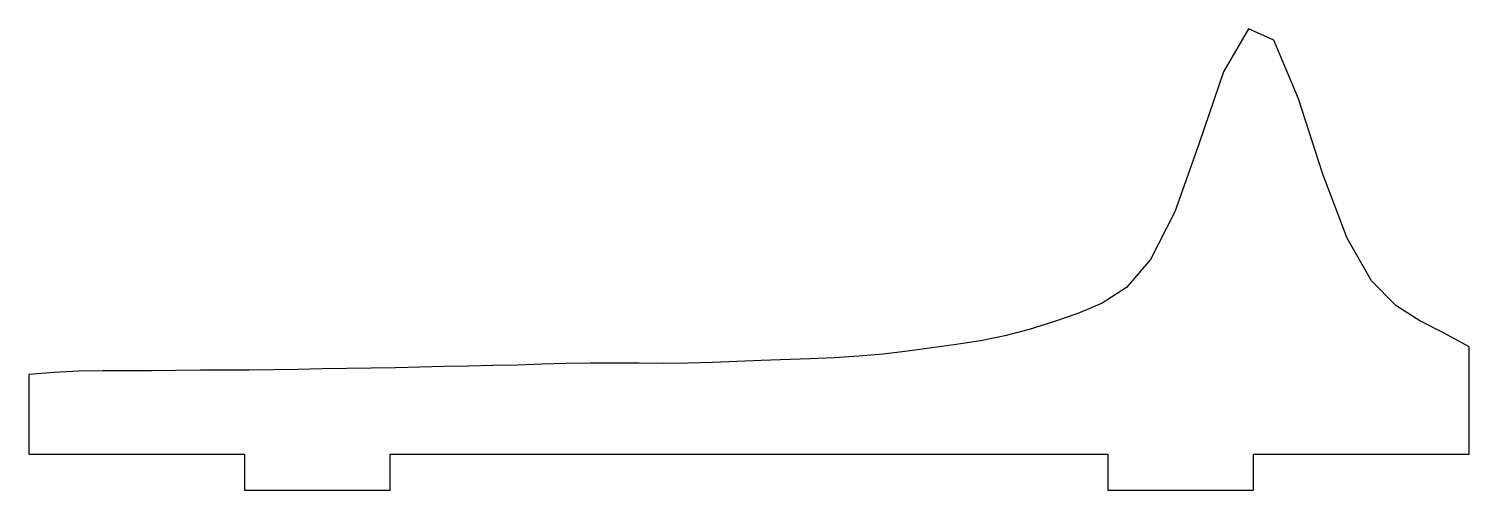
# Model space of a CAD drawing. Header units: metres. Extents: x 0 to 120, y -3 to 35.
import ezdxf

# ---------------------------------------------------------------- set-up
doc = ezdxf.new("R2010")
doc.units = ezdxf.units.M

msp = doc.modelspace()

# ---------------------------------------------------------------- linework, layer by layer
for p, q in [((101.66, 35.4), (99.59, 31.81)), ((103.79, 34.44), (101.66, 35.4)), ((105.83, 29.56), (103.79, 34.44)), ((99.59, 31.81), (97.56, 25.85)), ((107.87, 23.28), (105.83, 29.56)), ((97.56, 25.85), (95.52, 20.14)), ((109.9, 17.94), (107.87, 23.28)), ((95.52, 20.14), (93.5, 16.15)), ((111.92, 14.39), (109.9, 17.94)), ((93.5, 16.15), (91.48, 13.83)), ((91.48, 13.83), (89.46, 12.53)), ((113.95, 12.32), (111.92, 14.39)), ((89.46, 12.53), (87.43, 11.67)), ((115.97, 11.06), (113.95, 12.32)), ((85.4, 10.96), (83.37, 10.33)), ((87.43, 11.67), (85.4, 10.96)), ((118, 10.01), (115.97, 11.06)), ((81.34, 9.8), (79.31, 9.39)), ((83.37, 10.33), (81.34, 9.8)), ((120.08, 8.87), (118, 10.01)), ((73.21, 8.51), (71.18, 8.27)), ((75.24, 8.79), (73.21, 8.51)), ((77.28, 9.08), (75.24, 8.79)), ((79.31, 9.39), (77.28, 9.08)), ((120.08, -0.07), (120.08, 8.87)), ((34.57, 7.24), (32.54, 7.19)), ((36.61, 7.28), (34.57, 7.24)), ((38.64, 7.31), (36.61, 7.28)), ((40.68, 7.36), (38.64, 7.31)), ((42.71, 7.42), (40.68, 7.36)), ((44.74, 7.48), (42.71, 7.42)), ((46.78, 7.53), (44.74, 7.48)), ((48.81, 7.53), (46.78, 7.53)), ((50.85, 7.51), (48.81, 7.53)), ((52.88, 7.49), (50.85, 7.51)), ((54.91, 7.51), (52.88, 7.49)), ((56.95, 7.57), (54.91, 7.51)), ((58.98, 7.66), (56.95, 7.57)), ((61.01, 7.74), (58.98, 7.66)), ((65.08, 7.88), (61.01, 7.74)), ((67.11, 7.96), (65.08, 7.88)), ((69.15, 8.09), (67.11, 7.96)), ((71.18, 8.27), (69.15, 8.09)), ((2.03, 6.75), (-0.07, 6.57)), ((-0.07, 6.57), (-0.07, -0.07)), ((4.07, 6.85), (2.03, 6.75)), ((6.1, 6.88), (4.07, 6.85)), ((8.14, 6.87), (6.1, 6.88)), ((10.17, 6.88), (8.14, 6.87)), ((12.2, 6.91), (10.17, 6.88)), ((14.24, 6.93), (12.2, 6.91)), ((16.27, 6.94), (14.24, 6.93)), ((18.3, 6.94), (16.27, 6.94)), ((20.34, 6.96), (18.3, 6.94)), ((22.37, 6.99), (20.34, 6.96)), ((24.41, 7.04), (22.37, 6.99)), ((26.44, 7.08), (24.41, 7.04)), ((28.47, 7.11), (26.44, 7.08)), ((30.51, 7.14), (28.47, 7.11)), ((32.54, 7.19), (30.51, 7.14)), ((-0.07, -0.07), (17.93, -0.07)), ((17.93, -0.07), (17.93, -3.08)), ((30.07, -0.07), (89.92, -0.07)), ((30.07, -3.08), (30.07, -0.07)), ((89.92, -0.07), (89.92, -3.08)), ((102.08, -3.08), (102.08, -0.07)), ((102.08, -0.07), (120.08, -0.07)), ((17.93, -3.08), (30.07, -3.08)), ((89.92, -3.08), (102.08, -3.08))]:
    msp.add_line(p, q)

doc.saveas('drawing.dxf')
